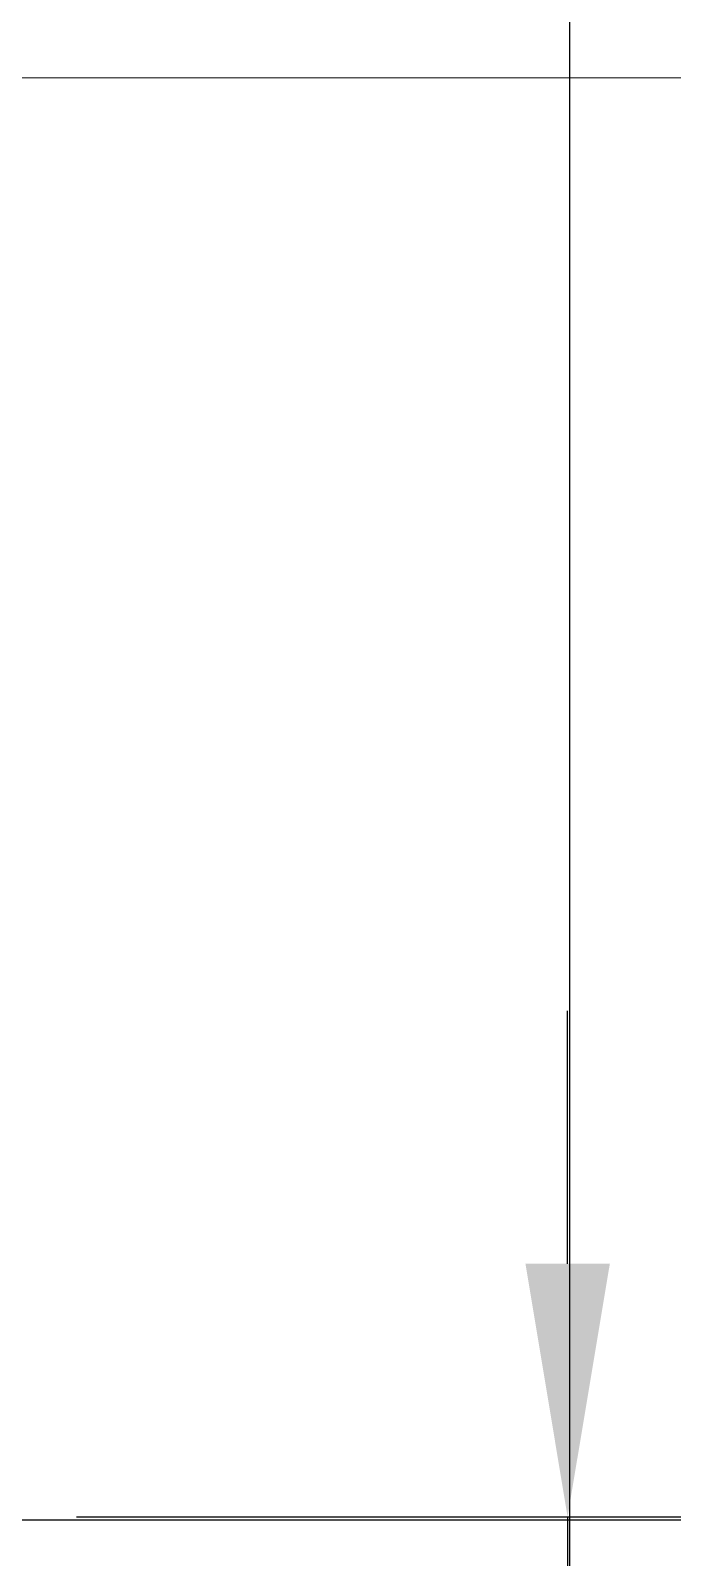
# Model space of a CAD drawing. Header units: millimetres. Extents: x -93009755325 to 1190721, y -74648 to 62868853516.
# Drawn here: x 251090 to 251597, y -19891 to -18684 of the extents above; entities that cross this region are included whole.
import ezdxf

# ---------------------------------------------------------------- set-up
doc = ezdxf.new("R2010")
doc.units = ezdxf.units.MM
doc.layers.get('Defpoints').update_dxf_attribs({"color": 8, "lineweight": 40})
doc.layers.add('WINDOW_TEXT', color=7, linetype='Continuous')
doc.dimstyles.new('ISO-350', dxfattribs={"dimtxt": 350, "dimasz": 200, "dimexe": 150, "dimexo": 50, "dimgap": 60, "dimtad": 1, "dimdsep": 46, "dimtxsty": 'Standard', "dimcen": 2.5, "dimadec": 0, "dimazin": 0, "dimtfac": 1, "dimtmove": 0, "dimatfit": 3, "dimfxl": 1, "dimarcsym": 0})

# ---------------------------------------------------------------- blocks, each defined once
blk = doc.blocks.new('ethshzdSgszsnzb')
at = {"color": 2}
blk.add_line((1211004.4, -20126.4), (1207857.2, -20126.4), dxfattribs=at)
blk = doc.blocks.new('*D556')
at = {"color": 0, "lineweight": -2, "transparency": 16777216}
for p, q in [((655872.1, 424121.6), (655872.1, 424321.6)), ((655483.9, 423921.6), (656022.1, 423921.6)), ((655872.1, 423921.6), (655872.1, 423439.6)), ((655483.9, 423439.6), (656022.1, 423439.6)), ((655872.1, 423239.6), (655872.1, 421986.3))]:
    blk.add_line(p, q, dxfattribs=at)
at = {"color": 0, "transparency": 16777216}
for points in [[(655838.8, 424121.6), (655905.5, 424121.6), (655872.1, 423921.6)], [(655838.8, 423239.6), (655905.5, 423239.6), (655872.1, 423439.6)]]:
    blk.add_solid(points, dxfattribs=at)
at = {"layer": 'Defpoints', "color": 0, "transparency": 16777216}
for p in [(655433.9, 423921.6), (655433.9, 423439.6), (655872.1, 423439.6)]:
    blk.add_point(p, dxfattribs=at)
at = {"color": 0, "transparency": 16777216, "insert": (655637.1, 422513), "char_height": 350, "attachment_point": 5, "rotation": 90}
blk.add_mtext('482', dxfattribs=at)
blk = doc.blocks.new('ehherhaes')
at = {"color": 0, "linetype": 'ByBlock', "lineweight": 9}
blk.add_line((655363.094, 425058.777), (656363.094, 425058.777), dxfattribs=at)
dim = blk.add_linear_dim(base=(655872.117, 423439.623), p1=(655433.859, 423921.623), p2=(655433.859, 423439.623), angle=90, dimstyle='ISO-350')
dim.commit()
dim.dimension.update_dxf_attribs({"geometry": '*D556', "text_midpoint": (655637.117, 422512.957)})

msp = doc.modelspace()

# ---------------------------------------------------------------- linework, layer by layer
at = {"layer": 'WINDOW_TEXT', "color": 250, "lineweight": -3}
msp.add_line((251515.799, -26872.921), (251515.799, -4143.101), dxfattribs=at)

# ---------------------------------------------------------------- block references
at = {"color": 250, "lineweight": -3}
for name, p in [('ehherhaes', (-404357.944, -443780.002)), ('ethshzdSgszsnzb', (-958864.669, 265.281))]:
    msp.add_blockref(name, p, dxfattribs=at)

doc.saveas('drawing.dxf')
